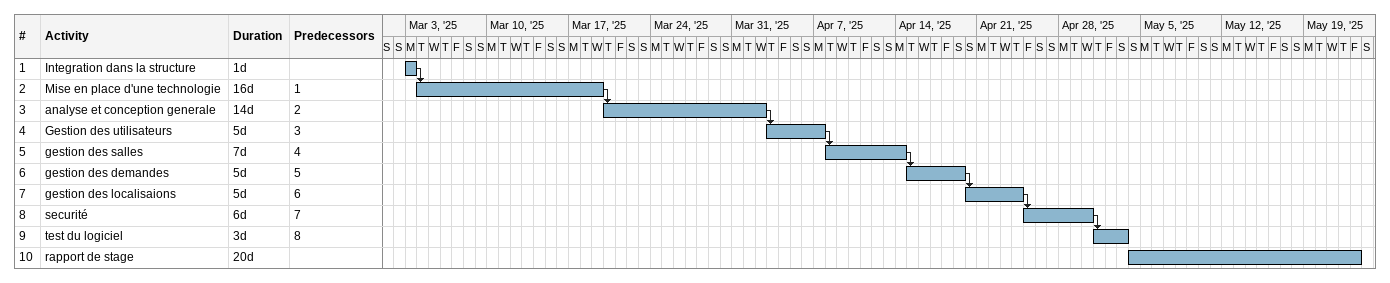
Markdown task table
| ID | Task | Duration | Start | Finish | Predecessors |
|---|---|---|---|---|---|
| 1 | Integration dans la structure | 1d | 2025-03-03 | 2025-03-03 |  |
| 2 | Mise en place d'une technologie | 16d | 2025-03-04 | 2025-03-19 | 1 |
| 3 | analyse et conception generale | 14d | 2025-03-20 | 2025-04-02 | 2 |
| 4 | Gestion des utilisateurs | 5d | 2025-04-03 | 2025-04-07 | 3 |
| 5 | gestion des salles | 7d | 2025-04-08 | 2025-04-14 | 4 |
| 6 | gestion des demandes | 5d | 2025-04-15 | 2025-04-19 | 5 |
| 7 | gestion des localisaions | 5d | 2025-04-20 | 2025-04-24 | 6 |
| 8 | securité | 6d | 2025-04-25 | 2025-04-30 | 7 |
| 9 | test du logiciel | 3d | 2025-05-01 | 2025-05-03 | 8 |
| 10 | rapport de stage | 20d | 2025-05-04 | 2025-05-23 |  |
